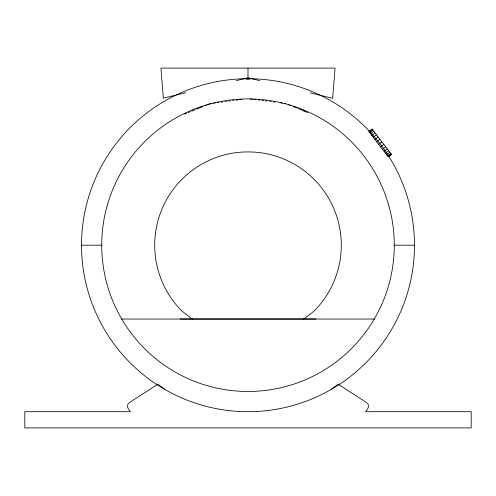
<?xml version="1.0" encoding="UTF-8"?>
<svg xmlns="http://www.w3.org/2000/svg" width="496" height="496" viewBox="0 0 496 496"><rect width="100%" height="100%" fill="white"/><g stroke="black" fill="none" stroke-linecap="round" stroke-linejoin="round"><path stroke-width="0.74" d="M369.005 131.744L370.078 130.919M371.151 130.101L372.223 129.276M369.098 131.868L372.316 129.4M369.675 132.618L372.893 130.144M370.58 133.796L373.798 131.322M371.764 135.34L374.982 132.866M373.197 137.212L376.414 134.738M374.864 139.376L378.082 136.908M376.7 141.775L379.917 139.302M378.665 144.33L381.883 141.862M380.618 146.884L383.842 144.41M382.447 149.265L385.665 146.797M384.096 151.41L387.314 148.943M385.51 153.252L388.728 150.784M386.669 154.764L389.887 152.291M387.55 155.905L390.767 153.438M388.101 156.631L391.319 154.163M388.163 156.711L391.381 154.244M331.247 389.391L338.08 384.146L366.73 402.678L368.137 404.24L368.578 406.292L367.933 408.289L365.726 411.692L471.2 411.692L471.2 427.924L24.8 427.924L24.8 411.692L130.274 411.692L128.067 408.289L127.422 406.292L127.863 404.24L129.27 402.678L157.92 384.146L164.753 389.391A166.495 166.495 0 0 0 414.495 245.204A166.495 166.495 0 0 0 164.753 101.017A166.495 166.495 0 0 0 164.753 389.391M303.738 319.033L313.832 311.321A93.304 93.304 0 0 0 314.117 179.366A93.304 93.304 0 0 0 182.168 179.087A93.304 93.304 0 0 0 181.883 311.035L192.262 319.033M201.035 107.322L196.472 109.194M191.648 111.178L195.095 109.765M201.587 107.093L203 106.51M205.108 105.642L209.337 103.9M184.562 114.08L186.701 113.206M188.133 112.623L190.272 111.749M185.882 92.727L163.32 98.146L160.915 68.076L335.085 68.076L332.649 98.295L310.093 92.839M236.313 80.619L248 77.816L259.687 80.643M246.524 79.062L249.525 78.907M246.097 78.963L248 78.709L249.476 79.069M210.044 103.608L211.445 103.428M213.609 103.143L215.14 102.945M217.434 102.647L218.965 102.443M221.266 102.145L222.797 101.94M225.097 101.643L226.629 101.444M228.892 101.147L230.355 100.955M232.55 100.663L234.013 100.471M236.208 100.186L238.402 99.894M239.866 99.702L241.992 99.423M81.505 245.204L101.73 245.204M394.27 245.204A146.27 146.27 0 0 0 174.865 118.525A146.27 146.27 0 0 0 174.865 371.876A146.27 146.27 0 0 0 394.27 245.204L414.495 245.204M180.141 319.015L316.039 319.015M121.39 319.033L374.61 319.033M250.22 98.927L252.439 99.219M253.921 99.411L256.141 99.702M261.714 100.44L263.891 100.725M265.341 100.911L266.792 101.103M269.694 101.482L271.145 101.674M273.321 101.959L274.772 102.151M280.686 102.92L282.193 103.118M284.45 103.416L285.963 103.608M258.23 99.981L259.625 100.161M293.012 106.516L294.426 107.093M303.874 110.986L307.824 112.604M288.777 104.774L290.892 105.642M295.101 107.372L297.135 108.209M298.493 108.767L301.878 110.168M302.386 110.236L304.395 111.073M248 68.076L248 77.816M372.124 129.146L368.906 131.62L388.287 156.872L391.505 154.405L372.124 129.146"/></g></svg>
